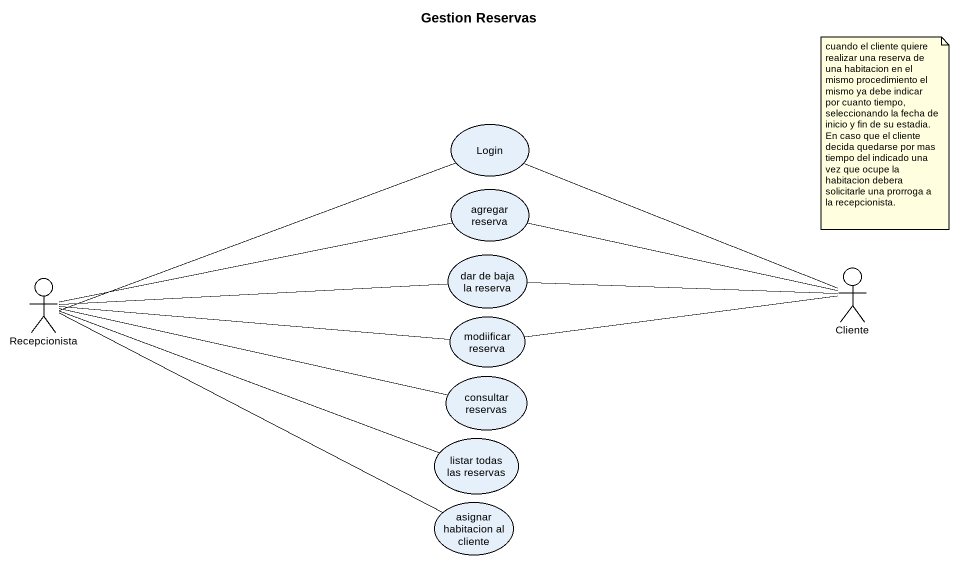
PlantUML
@startuml
title Gestion Reservas
usecase Login
usecase "agregar reserva" as agregar_reserva
usecase "dar de baja la reserva" as dar_de_baja_la_reserva
actor Recepcionista
actor Cliente
usecase "modiificar reserva" as modiificar_reserva
usecase "consultar reservas" as consultar_reservas
usecase "listar todas las reservas" as listar_todas_las_reservas
usecase "asignar habitacion al cliente" as asignar_habitacion_al
Recepcionista -right- Login
Recepcionista -right- agregar_reserva
Recepcionista -right- dar_de_baja_la_reserva
Recepcionista -right- modiificar_reserva
Recepcionista -right- consultar_reservas
Recepcionista -right- listar_todas_las_reservas
Recepcionista -right- asignar_habitacion_al
Cliente -left- Login
Cliente -left- agregar_reserva
Cliente -left- dar_de_baja_la_reserva
Cliente -left- modiificar_reserva
note as N1
  cuando el cliente quiere realizar una reserva de una habitacion en el mismo procedimiento el mismo ya debe indicar por cuanto tiempo, seleccionando la fecha de inicio y fin de su estadia.
  En caso que el cliente decida quedarse por mas tiempo del indicado una vez que ocupe la habitacion debera solicitarle una prorroga a la recepcionista.
end note
@enduml
